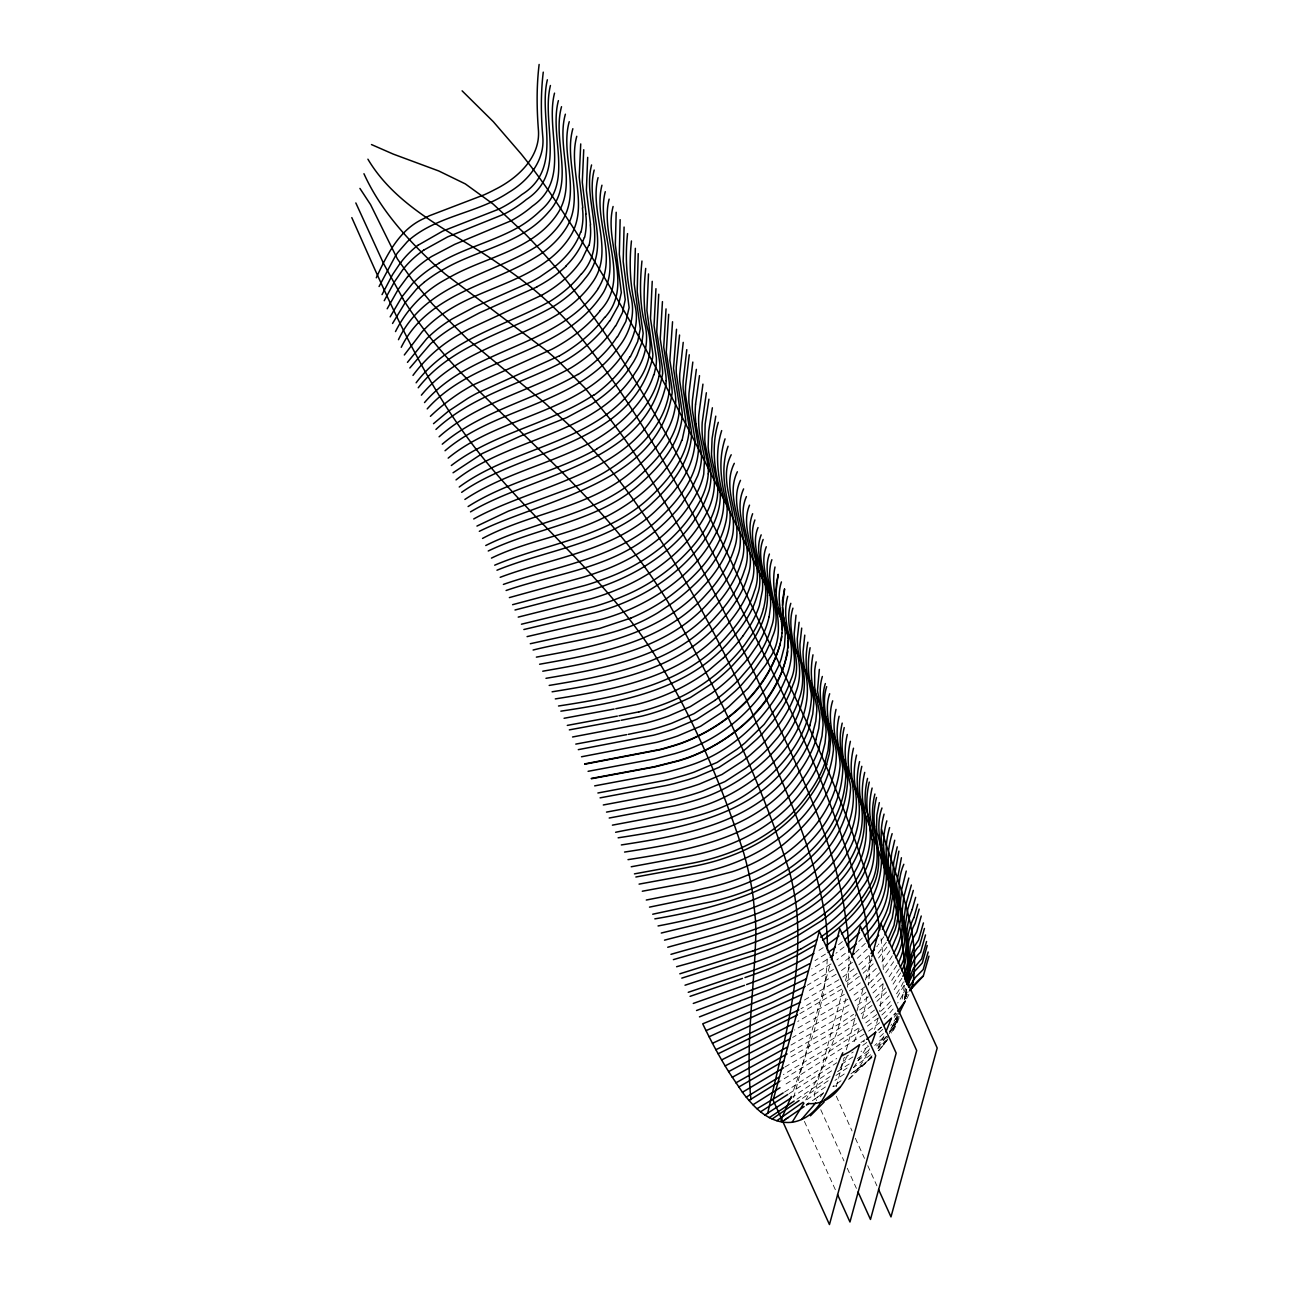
<?xml version="1.0" encoding="UTF-8"?>
<svg xmlns="http://www.w3.org/2000/svg" width="1289" height="1289" viewBox="0 0 1289 1289"><rect width="100%" height="100%" fill="white"/><g stroke="black" fill="none" stroke-linecap="round" stroke-linejoin="round"><path stroke-width="0.75" stroke-dasharray="5 3.75" d="M883.078 984.184L879.678 1011.494M847.501 987.181L848.484 975.66A549.178 386.974 15.3 0 0 848.968 962.577L848.968 953.796M904.362 985.473L902.638 996.816A232.648 163.929 15.3 0 1 901.72 1001.021M906.715 989.114L904.652 998.975M906.086 989.646L904.475 998.959M845.922 998.572L837.608 1030.588L822.93 1066.712A900.866 634.768 15.3 0 1 814.567 1083.791L805.77 1099.952M823.478 993.561L814.165 1031.216L792.526 1093.233M904.362 998.524L906.36 989.259M906.264 995.092L907.053 991.886L904.443 998.572M793.637 1097.632L830.277 963.673M842.829 990.258L814.149 1095.086L816.63 1100.58M845.471 980.542L850.788 961.127M836.239 1086.708L843.683 1059.542M846.341 1049.826L856.428 1012.945M856.959 1010.995L863.34 987.696M865.451 979.946L871.3 958.581M904.346 999.007L906.876 991.66M898.127 1016.328L891.376 1033.021M897.966 1016.812L897.643 1017.794M897.192 1019.116L896.5 1021.097M859.135 1028.848L852.899 1044.944M899.013 1018.036L896.886 1023.45A77.05 47.194 -24.4 0 1 891.456 1033.504M896.016 1022.419L894.469 1026.398M905.619 988.147L905.104 989.501A82.432 50.497 -24.4 0 1 902.606 994.915M894.147 1027.204L891.005 1033.746M904.056 985.312L896.064 999.329M882.611 1046.169L888.379 1035.47M889.265 1033.665L897.144 1017.537M883.964 1036.018L882.047 1039.901A252.418 90.375 82.9 0 1 878.067 1047.055M904.83 998.653L908.294 992.675M899.303 968.957L890.345 982.444M900.769 972.76L891.521 986.391M901.881 978.319L892.536 992.063M847.082 1056.609L837.995 1071.642M896.757 965.348L889.152 976.756A79.177 48.515 -24.4 0 1 887.654 978.609M906.57 998.862L908.052 996.139A115.478 81.368 15.3 0 0 909.132 993.932M893.68 961.675L884.834 974.017M889.942 950.766L880.806 963.399M883.787 936.765L878.405 944.66M886.349 942.259L876.729 955.052M886.913 947.093L877.873 958.935M886.349 1036.791L876.81 1050.003M896.983 1017.053L890.844 1025.399M887.702 1039.256L885.43 1042.527M887.219 1039.965L877.326 1052.114L879.597 1049.681M853.608 1067.63L865.531 1049.101A272.801 192.222 15.3 0 0 867.561 1045.25M820.368 1096.842L823.832 1092.154M897.289 1013.283L894.115 1017.408M884.882 1043.252L883.9 1044.557M890.618 1029.234L896.532 1020.711A81.723 50.078 -24.4 0 0 898.642 1016.795M890.071 1032.102L894.695 1025.593A79.064 48.434 -24.4 0 0 899.239 1016.683M876.858 946.642L877.648 945.643M895.452 1012.767L893.696 1014.878M882.353 1046.491L879.871 1049.359M872.009 1055.788L864.129 1063.908M891.472 1005.194L886.236 1010.866A75.922 46.501 -24.4 0 1 881.112 1015.635M896.032 1013.235L894.26 1015.184M886.268 1040.142L877.809 1048.634M889.265 995.898L878.131 1006.902M886.445 1036.356L875.908 1046.62M881.177 978.174L869.801 989.146M876.311 968.426L865.499 978.625M886.574 992.031L876.874 1001.344M862.373 937.989L858.297 942.033M865.322 943.355L855.606 952.474M883.078 983.636L871.912 993.867M867.271 949.107L857.233 958.339M869.012 955.471L858.828 964.817M872.121 959.951L860.843 970.327M873.217 963.866L863.131 973.195M883.255 1037.548L874.715 1045.492M849.419 1078.893L869.173 1059.735M882.723 1029.363L878.454 1033.182M871.638 980.961L867.239 984.844M872.089 1057.157L867.61 1061.056M880.58 1011.349L881.821 1010.238A89.408 54.766 -24.4 0 0 890.296 1001.682M871.525 1057.657L869.511 1059.429M848.549 1079.392L857.056 1070.466L864.79 1058.382A242.606 86.846 82.9 0 0 869.463 1048.763M875.457 997.509L883.4 990.178A86.137 52.768 -24.4 0 0 885.495 988.002M881.595 1027.252L877.922 1030.346M881.402 1027.011L877.986 1029.863M874.49 1010.06L862.695 1019.261M865.886 992.449L853.447 1001.94M844.069 946.948L835.933 953.28M876.746 1014.604L863.034 1024.964M865.725 1062.635L855.251 1070.676M872.025 1005.452L859.747 1014.878M864.967 986.746L852.915 995.817M878.437 1017.875L866.965 1026.415M849.564 957.518L837.963 966.299M859.376 976.305L846.921 985.618M870.591 1001.553L869.35 1002.552A221.837 135.909 -24.4 0 1 858.103 1011.108M845.342 953.361L836.899 959.806M857.121 973.388L845.906 981.799M870.623 1054.756L853.511 1067.518M852.416 962.287L840.718 971.084M853.946 968.796L842.12 977.529M860.343 982.846L849.435 990.903M868.834 1052.485L855.123 1062.587M862.164 1065.455L856.718 1069.596M864.403 1040.996L863.308 1041.818M868.834 1046.007L861.004 1051.582M850.917 1073.818L854.881 1070.95M854.51 1071.223L853.399 1072.029M868.625 1031.119L878.711 1023.434A88.313 54.106 -24.4 0 0 880.049 1022.274M812.408 1100.758L815.486 1098.566M814.857 1099.034L817.79 1096.955M817.323 1097.293L821.045 1094.667M864.71 1039.869L860.955 1042.495M820.867 1094.78L822.285 1093.781M822.028 1093.958L823.542 1092.911M855.187 1018.133L831.808 1033.279L788.272 1058.43M858.458 1028.187L832.082 1045.492L783.39 1074.559M840.992 1080.778L832.871 1086.401L836.142 1085.837M856.476 1023.692L831.276 1039.901L784.969 1067.002M844.231 1074.011L834.982 1080.375M806.85 1099.662L825.927 1086.579M828.183 1080.746L801.532 1098.953M857.362 1058.607L863.775 1054.128A122.648 75.133 -24.4 0 0 870.123 1049.294M862.486 1029.492L829.745 1051.083L780.908 1080.665M864.097 1034.261L783.067 1085.854M796.956 1099.163L831.357 1075.687M831.034 963.93L810.491 976.53M833.435 969.457L807.236 985.279M836.078 974.307L806.076 992.304M838.913 979.721L802.693 1001.054M849.097 1004.937L792.622 1037.452M835.949 1075.477L847.147 1068.001M841.008 985.167L800.968 1008.739M851.675 1053.016L853.221 1051.985M831.647 1070.805L792.606 1096.939M841.91 989.034L799.696 1013.75M844.279 994.399L797.746 1021.452M846.809 1056.239L848.468 1055.143M837.705 1071.449L849.193 1064.005M823.172 947.673L817.709 951.169M826.974 959.564L811.683 968.909M847.888 999.233L794.491 1030.024M825.476 954.102L815.002 960.627M789.077 1093.636L836.738 1062.764M843.457 1058.414L845.133 1057.334M841.443 1064.36L852.899 1056.948M857.443 1069.048L862.405 1065.6A252.418 90.375 82.9 0 0 871.67 1056.223M784.453 1092.105L836.77 1058.43M790.318 1052.146L839.236 1023.869A221.837 135.909 -24.4 0 0 853.624 1014.298M790.995 1045.073L841.62 1016.086A197.684 121.102 -24.4 0 0 851.256 1009.69M836.303 1096.198L852.045 1130.952M855.364 1138.268L864.484 1158.376M867.787 1165.691L876.907 1185.816M820.771 1109.716L843.973 1160.922M847.276 1168.237L856.395 1188.361M804.4 1121.414L835.884 1190.907M883.303 969.618L882.449 952.007A558.153 393.29 15.3 0 0 881.08 938.682M878.018 1018.487A272.801 192.222 15.3 0 1 874.522 1029.428M897.45 1014.765A232.648 163.929 15.3 0 1 889.362 1031.78M869.543 956.1A433.442 305.412 15.3 0 1 868.415 985.134M866.917 996.623A433.442 305.412 15.3 0 1 862.067 1019.228M827.232 958.968A469.115 330.548 15.3 0 1 823.252 993.513M904.427 999.474A78.903 48.338 -24.4 0 1 908.826 991.853M892.294 955.761A106.036 64.966 -24.4 0 1 883.191 968.619M879.549 972.808A106.036 64.966 -24.4 0 1 871.509 980.897M842.442 941.55A136.183 83.431 -24.4 0 1 837.786 945.288M868.287 996.816A197.684 121.102 -24.4 0 1 855.622 1006.564M903.428 981.944A89.408 54.766 -24.4 0 1 895.033 995.865M902.59 994.915A88.313 54.106 -24.4 0 1 897.676 1003.035M893.132 1009.029A88.313 54.106 -24.4 0 1 884.109 1018.632M883.416 1033.488A104.49 64.015 -24.4 0 1 877.132 1039.305M866.788 1042.479A186.986 114.544 -24.4 0 1 862.325 1045.701M906.215 995.092A78.838 48.289 -24.4 0 1 904.942 999.168"/><path stroke-width="1.5" d="M775.914 591.715L778.137 574.298M782.504 605.411L784.63 589.25M902.3 925.76C900.705 905.216 895.082 884.335 903.831 864.274M782.165 633.173L781.779 623.57M788.385 647.755L787.998 638.152M904.862 979.721C904.846 908.471 875.134 841.556 850.305 776.091C825.895 713.8 797.198 653.281 769.082 592.618C702.827 455.081 635.525 317.352 548.888 191.191A715.814 504.386 15.3 0 0 521.239 154.052L493.333 121.714L462.107 90.842M896.902 909.003L893.986 925.325L887.46 940.39M641.954 261.023C639.972 281.421 639.425 302.158 644.371 322.202C649.318 339.378 645.708 357.891 635.348 372.44C595.679 435.553 510.831 436.649 456.032 479.911M631.449 240.962C629.225 261.941 629.822 283.145 634.607 303.721C639.521 321.509 633.962 340.232 622.78 354.539C582 413.431 500.857 414.671 448.185 458.127M635.364 248.326L634.236 284.096L640.295 328.759L637.701 341.585L630.385 356.715M638.232 253.643L637.169 291.459L643.163 333.287L641.954 342.326L637.137 355.103A132.509 81.175 -24.4 0 1 633.689 361.613L627.356 371.313A105.601 64.692 -24.4 0 1 590.861 404.682L566.661 417.652L528.716 432.766A305.38 187.082 -24.4 0 0 519.918 436.31L482.247 453.535L453.051 472.773M645.708 268.418C643.63 289.026 642.953 309.988 648.013 330.226C653.007 347.434 648.866 365.899 638.683 380.448C599.127 443.368 514.939 445.64 459.238 487.016M624.085 227.057L623.167 261.345L629.113 307.588L625.89 321.444L617.64 336.655M627.55 233.583C625.358 254.368 626.083 275.33 630.708 295.729C635.59 313.517 630.385 332.304 618.978 346.58C577.939 404.939 496.877 406.164 445.043 450.747M648.496 273.945L646.901 310.472L652.862 354.121A85.267 52.237 -24.4 0 1 652.476 358.584C630.82 445.059 523.06 448.926 461.655 492.334M620.138 219.662L619.332 254.271L625.229 299.66L622.506 312.583L615.723 325.94M652.234 281.324L650.494 318.528L656.343 357.681A99.591 61.018 -24.4 0 1 656.407 361.194A88.135 53.993 -24.4 0 1 656.069 365.641L654.006 374.825M616.19 212.266L615.336 244.749L621.314 292.651L618.349 305.622L609.858 320.929M655.956 288.704L654.039 325.585L659.42 360.469A124.082 76.019 -24.4 0 1 659.968 368.251A91.326 55.959 -24.4 0 1 659.646 372.698L659.082 376.324M613.097 206.498C603.284 243.412 634.156 285.304 604.847 317.432M658.743 294.23L656.713 331.869L661.918 364.916A132.59 81.223 -24.4 0 1 662.643 373.536C647.706 463.863 534.436 473.579 470.501 511.878M609.149 199.118C599.466 236.161 630.788 278.698 600.158 310.52M662.449 301.61L660.242 338.943L665.398 371.989A132.67 81.271 -24.4 0 1 666.171 380.609M666.042 308.909L663.722 347.015L668.814 379.079A135.683 83.124 -24.4 0 1 669.619 387.683C666.59 425.773 634.768 454.018 604.058 472.644A147.107 90.117 -24.4 0 1 579.921 484.68L508.462 511.105L476.946 526.073M668.701 314.307L666.252 352.235L671.327 384.299A138.1 84.607 -24.4 0 1 672.165 392.903C658.566 483.794 545.908 498.456 479.315 531.326M672.552 321.751L669.861 360.324L674.969 392.307A134.942 82.673 -24.4 0 1 675.758 399.977C675.082 428.351 654.796 451.247 634.655 469.083C592.038 507.769 531.664 512.071 482.537 538.431M569.239 121.682C560.006 154.551 581.42 190.981 561.859 221.257A76.841 47.081 -24.4 0 1 545.94 239.303L543.765 241.14A70.702 43.31 -24.4 0 1 537.287 246.038C490.174 275.733 424.854 284.031 398.462 339.684M572.848 128.723C563.438 162.076 585.947 199.231 565.081 229.716A79.564 48.74 -24.4 0 1 549.195 247.44A77.131 47.258 -24.4 0 1 543.152 252.322C496.329 284.837 429.092 290.911 401.233 347.305M576.763 136.296C568.062 168.231 587.655 202.051 572.542 232.439A79.483 48.692 -24.4 0 1 555.188 254.142A76.567 46.903 -24.4 0 1 547.857 260.265C516.97 283.757 477.268 290.718 445.221 312.228A92.309 56.555 -24.4 0 0 422.196 331.708L404.311 354.974M565.372 114.189C556.107 147.22 577.633 184.327 557.025 214.441A76.003 46.565 -24.4 0 1 544.57 228.814C518.242 252.773 481.877 259.395 451.376 276.297A125.742 77.034 -24.4 0 0 446.042 279.23C424.242 290.911 406.567 309.489 395.497 331.579M580.727 143.933L579.196 176.98L582.805 207.755M561.521 106.697C551.934 141.323 575.845 182.394 548.663 211.944A76.373 46.791 -24.4 0 1 533.839 225.978C507.383 246.022 473.756 252.257 445.172 268.45A93.839 57.489 -24.4 0 0 424.049 282.339M583.74 149.733L582.29 182.297L586.092 214.022M587.687 157.371L586.382 190.273L590.571 224.914M558.395 100.623C548.84 136.988 574.443 182.313 540.317 210.719A77.839 47.693 -24.4 0 1 526.089 222.401A74.714 45.776 -24.4 0 1 518.259 227.363C492.962 241.623 464.072 248.165 439.082 263.085M591.57 164.944C582.209 201.197 609.858 242.396 581.613 273.8M594.181 170.051C584.852 206.143 612.565 246.844 585.158 278.392A89.634 54.911 -24.4 0 1 554.254 305.96C508.607 332.401 452.197 344.308 418.232 387.78M598.064 177.64C588.912 212.862 615.61 251.548 591.828 283.29A91.535 56.072 -24.4 0 1 560.667 312.599C515.052 341.488 456.983 351.639 421.374 395.175M601.947 185.213C593.053 219.597 618.478 256.382 598.305 288.188M605.266 191.69C596.614 225.285 620.944 260.555 603.623 292.12C563.696 356.006 475.512 354.459 427.207 408.903M554.528 93.13C544.941 130.882 571.672 178.913 532.373 206.159A79.999 48.998 -24.4 0 1 519.515 215.779A78.258 47.935 -24.4 0 1 511.185 220.741L454.808 244.314L431.589 256.511A80.659 49.417 -24.4 0 0 407.63 276.636M676.516 329.259L673.503 368.38L679.19 404.456A107.406 65.803 -24.4 0 1 679.367 407.034C679.158 435.199 659.066 458.03 639.392 475.995C596.726 515.471 535.886 520.289 485.76 545.521M550.435 85.493C541.042 123.696 567.273 172.871 526.299 199.553A80.562 49.353 -24.4 0 1 512.877 209.172A78.516 48.096 -24.4 0 1 504.112 214.119L447.718 236.854L424.081 249.921M547.358 79.773C538.174 118.346 563.954 168.343 521.771 194.607A80.933 49.578 -24.4 0 1 507.914 204.21A78.613 48.16 -24.4 0 1 498.811 209.156L442.739 231.102L418.458 245.007M679.561 335.027L676.29 366.721A218.904 134.104 -24.4 0 0 676.242 372.811L682.171 412.464A91.906 56.313 -24.4 0 1 682.139 416.83C679.367 444.012 660.29 465.909 640.697 483.375C598.096 521.852 538.19 526.911 488.241 550.999M782.02 632.851L781.247 640.375M543.265 72.136C540.671 93.678 540.929 115.414 542.814 136.988C544.925 160.577 528.248 180.798 508.962 192.238A89.263 54.686 -24.4 0 1 489.997 202.679C463.686 214.538 433.845 219.839 410.982 238.433A52.913 32.418 -24.4 0 0 407.356 241.623L397.753 252.58A103.249 63.258 -24.4 0 0 395.578 255.673L379.063 286.512M695.561 404.166L699.508 375.631M539.124 64.45C536.53 85.928 536.691 107.615 538.351 129.158C541.026 157.016 517.598 178.381 494.654 189.676A98.48 60.341 -24.4 0 1 484.374 194.72L429.414 215.746A81.416 49.884 -24.4 0 0 424.049 218.469C399.3 229.49 387.038 254.642 376.275 277.812M683.234 342.375L679.77 373.81A215.037 131.736 -24.4 0 0 679.722 380.883L685.651 419.537A90.053 55.169 -24.4 0 1 685.651 423.904L682.058 440.371M686.779 349.641L683.186 380.916A212.685 130.302 -24.4 0 0 683.138 388.972L689.051 426.627A91.455 56.039 -24.4 0 1 689.099 430.977C686.715 457.547 668.91 479.605 650.107 497.183C607.602 537.545 546.472 543.185 494.686 565.194M689.277 354.781L685.603 385.927A212.073 129.931 -24.4 0 0 685.555 394.966L691.452 431.622A92.325 56.555 -24.4 0 1 691.516 435.972C689.325 462.413 671.827 484.535 653.185 502.098C610.857 543.217 549.291 548.905 496.958 570.221M907.311 984.006C908.229 972.405 911.581 960.224 920.604 952.249L925.518 934.96M692.821 362.064L689.003 393.016A210.574 128.997 -24.4 0 0 688.987 403.038L694.868 438.711A93.598 57.344 -24.4 0 1 694.964 443.045C693.031 469.309 675.935 491.48 657.535 509.042C615.224 550.822 553.352 557.251 500.18 577.311M908.133 985.537C909.309 971.745 908.713 956.019 919.589 945.627L924.455 928.451M696.366 369.347L692.419 400.122A207.932 127.385 -24.4 0 0 692.354 410.128L698.267 445.801A96.208 58.94 -24.4 0 1 698.412 450.119C696.85 476.237 679.996 498.408 661.902 516.003C619.638 558.475 557.38 565.549 503.387 584.416M702.94 384.138L698.751 415.251A206.756 126.66 -24.4 0 0 699.605 433.168L704.584 458.078L703.746 474.03A115.172 70.557 -24.4 0 1 697.929 490.835C677.982 530.423 639.36 558.121 598.096 572.235A189.934 116.364 -24.4 0 1 582.692 577.359L509.364 597.597M706.372 392.758L702.231 422.325A191.11 117.09 -24.4 0 0 702.924 440.258L708.032 465.152A110.757 67.866 -24.4 0 1 708.241 473.853M708.934 399.187L705.147 424.113L704.793 439.71A168.44 103.201 -24.4 0 0 705.454 445.575L710.61 470.453A115.494 70.75 -24.4 0 1 709.176 490.062C695.093 534 654.893 565.226 613.532 582.08A171.147 104.844 -24.4 0 1 587.977 591.087L515.004 610.003M781.682 636.428C772.449 687.23 727.608 726.416 680.898 743.544A227.363 139.293 -24.4 0 1 673.728 745.864L665.237 748.377A155.147 95.048 -24.4 0 1 660.081 749.747L584.868 764.2M712.366 407.791L708.644 431.38L708.144 446.8A150.845 92.421 -24.4 0 0 708.821 452.665L714.074 477.526A116.848 71.588 -24.4 0 1 714.38 482.698A118.153 72.377 -24.4 0 1 711.609 500.841A114.512 70.154 -24.4 0 1 708.032 510.202C690.163 546.762 655.94 573.557 618.897 588.912A162.575 99.607 -24.4 0 1 591.023 598.821L518.226 617.109M787.885 651.009C778.008 701.425 734.182 740.885 687.359 757.771A227.009 139.083 -24.4 0 1 678.336 760.639L654.393 766.681L591.297 778.427M715.766 416.138L712.076 438.614L711.496 453.905A138.858 85.074 -24.4 0 0 712.14 459.754L717.49 484.616A117.106 71.733 -24.4 0 1 717.683 493.316L717.361 496.893A128.433 78.693 -24.4 0 1 691.146 548.051C672.794 568.691 649.785 585.142 624.279 595.744A155.196 95.08 -24.4 0 1 594.068 606.539L521.449 624.214M718.295 422.325C711.544 444.786 713.897 467.778 720.035 489.917A119.619 73.28 -24.4 0 1 720.229 498.617A123.116 75.423 -24.4 0 1 713.333 524.462L709.385 532.051A147.139 90.149 -24.4 0 1 705.921 537.787C687.134 565.903 659.098 587.333 628.307 600.851A150.539 92.228 -24.4 0 1 596.356 612.291L523.85 629.531M897.37 920.813L898.224 913.74A151.603 92.889 -24.4 0 0 897.321 900.447M769.13 616.754L770.596 605.894A125.404 76.824 -24.4 0 0 770.274 596.614C767.841 580.114 759.849 563.357 766.278 546.745M721.679 430.59C714.734 452.665 717.457 475.254 723.435 497.006A123.68 75.777 -24.4 0 1 721.083 520.289A119.796 73.392 -24.4 0 1 717.683 529.634C700.475 566.709 665.994 593.568 629.225 609.633A145.351 89.054 -24.4 0 1 602.35 619.171L527.072 636.621M907.44 969.94L908.101 966.009A125.097 76.647 -24.4 0 0 908.552 957.034L907.73 942.114A96.594 59.181 -24.4 0 1 913.82 917.655M908.471 986.649L911.242 954.617L914.175 946.674L918.59 940.003L923.44 922.924M804.771 635.139L803.063 651.702A245.426 150.362 -24.4 0 0 803.273 657.889L803.804 663.626A206.417 126.451 -24.4 0 0 804.707 669.249C821.125 731.862 758.979 786.58 705.615 805.093A170.019 104.167 -24.4 0 1 678.401 812.747L612.404 825.153M725.062 438.856C717.892 460.527 721.034 482.714 726.835 504.08A126.773 77.662 -24.4 0 1 726.255 519.999C719.697 552.256 695.238 577.214 669.748 596.275A119.539 73.231 -24.4 0 1 631.014 618.011M801.694 628.097L799.921 644.613A219.501 134.475 -24.4 0 0 801.629 662.127C818.048 723.725 757.239 777.928 705.099 797.101A170.519 104.457 -24.4 0 1 675.194 805.641L609.198 818.032M913.063 982.331C920.942 929.562 895.903 878.985 881.563 829.584M799.116 622.233L797.279 638.683A215.327 131.929 -24.4 0 0 799.083 656.182C803.305 670.28 804.4 685.506 798.89 699.46A154.922 94.903 -24.4 0 1 777.67 737.566L769.066 747.459A137.552 84.268 -24.4 0 1 745.558 768.308L724.95 781.601L702.441 791.204A172.049 105.408 -24.4 0 1 672.504 799.728L606.507 812.102M819.353 669.41L817.484 690.614L822.817 720.583A105.924 64.885 -24.4 0 1 823.043 725.272L822.011 736.003L819.159 747.104M796.022 615.191L794.169 633.85A213.942 131.075 -24.4 0 0 796.022 649.06C800.292 663.142 801.323 678.385 795.812 692.338A166.974 102.298 -24.4 0 1 792.993 699.846L791.349 703.617A150.7 92.325 -24.4 0 1 775.978 728.43L765.892 740.337A130.092 79.709 -24.4 0 1 759.753 746.524L750.52 754.774A152.199 93.243 -24.4 0 1 742.432 761.203L722.017 774.463L699.25 784.131A185.874 113.883 -24.4 0 1 690.388 787.031L681.285 789.674A163.993 100.461 -24.4 0 1 669.281 792.606L603.3 804.981M907.085 984.522L908.987 972.325L910.098 947.028L912.821 938.779L916.769 931.818L921.248 915.996M728.076 446.252C720.277 468.052 724.805 490.303 729.993 511.878M822.35 676.483C817.129 693.595 822.817 710.851 825.83 727.721A106.745 65.401 -24.4 0 1 826.072 732.41L825.024 743.141L822.189 754.242M792.928 608.15C784.647 633.979 804.465 659.807 792.751 685.216A168.279 103.088 -24.4 0 1 789.931 692.725L786.467 700.249A135.377 82.931 -24.4 0 1 782.197 707.854L777.154 715.492A171.727 105.215 -24.4 0 1 772.852 721.308L762.717 733.232A129.222 79.177 -24.4 0 1 756.579 739.419L747.33 747.652A161.125 98.705 -24.4 0 1 739.29 754.081L719.069 767.326L696.06 777.074A195.59 119.829 -24.4 0 1 687.15 779.958L675.017 783.39A158.483 97.094 -24.4 0 1 666.075 785.5L600.078 797.859M790.818 603.333C782.439 629.129 802.467 654.941 790.64 680.334A169.23 103.684 -24.4 0 1 787.837 687.843L784.373 695.367A131.075 80.305 -24.4 0 1 781.247 701.055L764.103 724.434L745.155 742.786A168.198 103.039 -24.4 0 1 737.131 749.199L717.055 762.443L693.885 772.224A202.663 124.163 -24.4 0 1 684.942 775.108L672.81 778.524A155.776 95.434 -24.4 0 1 663.867 780.635L597.887 792.993M825.347 683.557C819.917 700.668 825.895 717.957 828.843 734.843A107.68 65.965 -24.4 0 1 829.085 739.532L828.054 750.262L825.218 761.364M832.694 700.813C827.635 716.233 831.856 732.168 835.61 747.314A121.069 74.182 -24.4 0 1 836.319 753.13C836.915 791.301 809.718 823.462 781.408 846.003A106.681 65.352 -24.4 0 1 746.573 866.289L740.676 868.722A97.046 59.455 -24.4 0 1 731.798 871.863L693.804 881.708L642.293 891.231M767.648 1113.567C782.423 1047.361 802.757 980.172 796.779 911.565A442.433 311.761 15.3 0 0 789.448 871.573C759.608 777.412 716.233 687.665 667.815 601.737A628.726 443.029 15.3 0 0 659.726 589.025C606.233 505.53 528.329 442.481 460.125 371.828A510.041 359.389 15.3 0 1 402.587 298.371M778.282 574.62L776.413 583.53L776.204 595.856M787.724 596.291C783.696 610.293 786.177 625.052 789.915 638.828C794.668 657.1 787.95 675.984 779.281 692C759.205 725.256 727.834 752.873 690.695 765.15A214.328 131.301 -24.4 0 1 681.72 768.035L669.587 771.434A151.844 93.017 -24.4 0 1 660.645 773.529L594.664 785.871M826.668 686.666C821.125 703.794 827.28 721.083 830.18 737.985A108.276 66.335 -24.4 0 1 830.406 742.673L829.391 753.404L826.555 764.506M780.328 643.727C766.955 690.63 725.643 727.06 680.737 743.221A224.818 137.73 -24.4 0 1 673.583 745.541L665.092 748.039A156.42 95.821 -24.4 0 1 659.936 749.425L584.723 763.878M907.569 982.444L913.192 968.812L921.619 958.871L926.565 941.469M774.995 566.999C768.437 597.484 789.867 630.369 768.985 659.066A119.7 73.328 -24.4 0 1 765.795 664.77L748.136 688.213L728.897 706.581A173.225 106.133 -24.4 0 1 720.793 713.01L700.572 726.271L677.466 736.051A206.143 126.29 -24.4 0 1 670.377 738.388L661.869 740.933A148.316 90.858 -24.4 0 1 656.713 742.319L581.5 756.772M784.502 588.928L782.471 600.561L782.826 611.518M901.414 857.749L896.548 883.851L899.496 906.683A146.044 89.473 -24.4 0 1 900.383 920.958L897.756 933.687L892.117 946.964M829.665 693.74C823.897 710.867 830.374 728.188 833.193 745.106A109.629 67.157 -24.4 0 1 833.435 749.795C826.12 818.708 757.594 863.872 693.498 873.974A178.236 109.194 -24.4 0 1 681.945 876.262L639.07 884.125M898.884 851.143L894.276 876.729L897.402 900.431M906.94 984.135L907.295 982.798M771.869 559.716C763.136 585.415 784.357 611.276 772.353 636.879A148.799 91.165 -24.4 0 1 769.565 644.387L766.037 651.928A121.166 74.23 -24.4 0 1 762.814 657.632L753.453 671.037L741.417 685.007A132.96 81.449 -24.4 0 1 735.133 691.226L725.691 699.492A159.208 97.529 -24.4 0 1 717.49 705.921L696.866 719.214L674.195 728.881A187.775 115.043 -24.4 0 1 667.17 731.234L658.663 733.812A143.82 88.103 -24.4 0 1 653.491 735.213L578.294 749.65M831.341 959.789L839.832 928.741L896.177 1053.097L849.967 1222.004L837.544 1194.565M851.852 957.244L860.343 926.179L916.688 1050.551L870.478 1219.458L858.055 1192.019M871.831 956.647L880.854 923.633L937.2 1048.005L890.989 1216.913L878.566 1189.473M781.424 581.903C776.365 597.323 780.989 613.306 784.647 628.436A110.564 67.737 -24.4 0 1 785.259 634.285L784.389 646.562L781.134 659.162A168.36 103.136 -24.4 0 1 778.765 665.543C760.558 704.632 725.417 736.567 684.588 750.552A229.684 140.71 -24.4 0 1 675.098 753.566L654.055 758.979L588.09 771.321M879.34 802.612L876.842 815.26L876.552 827.457A208.915 127.998 -24.4 0 0 877.003 832.791C890.087 871.332 873.104 910.195 841.508 933.832M897.241 846.841L893.696 862.518L892.794 873.958A125.355 76.792 -24.4 0 0 893.116 879.597L896.097 896.677A153.294 93.904 -24.4 0 1 896.983 908.987M881.966 807.994C874.683 828.021 882.256 848.5 884.238 868.625A129.802 79.531 -24.4 0 1 884.19 874.667L883.11 882.965A112.401 68.865 -24.4 0 1 862.921 921.635L851.223 933.8A136.183 83.431 -24.4 0 1 844.698 939.649M769.42 554.028C760.591 578.568 780.747 602.93 771.176 627.582A143.272 87.765 -24.4 0 1 767.277 638.812L765.602 642.583A125.114 76.647 -24.4 0 1 760.494 652.057L751.1 665.462L739 679.448A142.499 87.298 -24.4 0 1 714.879 700.378M894.711 840.235L891.601 853.705L890.538 866.804A135.103 82.77 -24.4 0 0 890.876 872.363L894.147 891.392M906.248 871.042L901.607 889.813L900.383 903.009A107.261 65.707 -24.4 0 0 900.608 907.198C904.443 924.068 905.232 942.452 895.839 957.84M908.809 878.035L903.718 897.418L902.268 910.356A105.779 64.804 -24.4 0 0 902.429 914.481L904.475 928.241M911.371 885.011L905.796 905.023L904.153 917.687A105.472 64.627 -24.4 0 0 904.25 921.764C906.731 936.861 908.181 953.07 900.302 967.008M913.337 890.393L910.227 901.301A163.526 100.171 -24.4 0 0 907.794 909.277L905.619 923.343A106.101 64.998 -24.4 0 0 905.635 927.355L907.537 947.206L905.458 961.626A81.642 50.013 -24.4 0 1 903.589 966.863L901.784 970.794M912.225 909.357L915.641 897.337M913.901 917.655L917.72 904.234M919.186 909.099L915.093 923.52A70.573 43.246 -24.4 0 0 912.838 927.887L908.89 940.777A100.397 61.501 -24.4 0 0 908.294 947.334L908.568 967.411L905.377 981.944M927.226 945.514L922.263 962.996L914.143 971.874L907.939 984.023M928.161 951.991L923.166 969.586L915.319 977.497L908.858 987.374M913.949 985.183A60.293 36.946 -24.4 0 1 923.311 976.015L928.966 956.132M763.152 539.463C756.498 556.123 764.941 572.912 767.229 589.476A130.495 79.95 -24.4 0 1 767.632 595.26M761.171 534.854C754.033 552.369 763.99 569.802 765.537 587.301A133.234 81.626 -24.4 0 1 763.426 608.795M809.863 725.224L812.731 714.122L813.794 703.391A103.716 63.532 -24.4 0 0 813.552 698.702L810.104 681.929A191.11 117.073 -24.4 0 1 810.12 647.723M812.892 732.361L815.76 721.244L816.807 710.513A104.393 63.967 -24.4 0 0 816.565 705.84L813.117 689.051M815.921 739.483L818.773 728.382L819.82 717.651A105.182 64.434 -24.4 0 0 819.578 712.962L814.664 687.053L814.712 670.489A151.474 92.808 -24.4 0 1 816.146 661.853M758.029 527.572C750.681 545.134 761.074 562.584 762.492 580.179A137.456 84.22 -24.4 0 1 762.411 590.7L759.43 605.379A125.629 76.969 -24.4 0 1 749.682 626.132L743.092 635.767M859.618 1044.606C851.642 1068.533 839.493 1105.398 808.364 1103.61M588.67 245.409L582.112 259.186A86.927 53.252 -24.4 0 1 542.476 294.794M754.903 519.966C745.525 544.715 766.81 569.367 757.416 594.535C752.84 612.066 742.061 627.195 730.154 640.536C688.213 689.986 621.491 702.006 560.86 711.174M891.505 1018.052L885.833 1031.941M752.631 513.731C742.625 539.382 765.07 565.226 754.403 591.248C749.457 607.973 739.129 622.523 727.624 635.396C685.7 684.733 619.058 696.688 558.524 706.001M749.521 505.159C738.694 531.277 761.735 557.686 750.923 584.175C745.751 601.302 735.133 616.223 723.226 629.322C681.22 677.869 615.272 689.309 555.301 698.912M746.412 496.587C734.859 522.577 757.626 548.824 747.974 575.248C743.125 592.682 732.555 607.941 720.583 621.266C678.659 670.296 612.323 682.123 552.095 691.806M743.608 488.902C731.33 515.874 755.354 543.394 744.333 570.753C738.984 587.832 728.494 602.865 716.458 615.933C674.534 664.206 608.859 675.468 549.195 685.426M740.498 480.33C727.641 507.173 751.133 534.516 741.401 561.811C736.357 579.196 725.916 594.583 713.832 607.86C671.972 656.681 605.927 668.201 545.972 678.32M731.201 454.759C716.378 483.568 741.723 513.409 730.492 542.572C724.95 559.2 714.96 574.153 702.972 586.833C660.838 634.575 595.776 646.353 536.369 657.132M734.311 463.331C720.245 491.093 744.285 519.58 734.537 547.793C729.284 565.146 718.956 580.63 706.759 593.875C664.657 642.003 599.224 653.62 539.592 664.238M737.372 471.758C723.741 499.649 748.538 528.329 737.389 556.59C731.846 573.637 721.502 588.783 709.353 601.802C667.412 649.688 602.076 660.79 542.75 671.215M791.285 1096.456L780.892 1120.238M902.912 976.337C910.131 963.528 908.342 948.64 906.94 934.702A115.817 70.943 -24.4 0 1 912.322 909.357M898.9 1013.944L905.039 1001.408M842.797 1052.759C830.857 1077.475 825.234 1115.903 793.041 1122.139A177.479 63.548 82.9 0 1 790.431 1122.397C775.946 1123.492 762.476 1115.033 752.985 1104.754A253.546 90.762 82.9 0 1 742.432 1092.266L729.542 1073.092A489.449 175.223 82.9 0 1 721.614 1059.929A459.915 164.654 82.9 0 1 702.731 1023.804L767.438 997.444L806.463 978.754M382.027 294.617L392.613 274.509L400.637 262.553M384.235 300.691L394.353 282.017L402.796 269.707A78.113 47.854 -24.4 0 1 424.017 249.889M387.183 308.78L398.22 289.364L407.662 276.636M889.152 943.339L894.985 930.126A121.827 74.633 -24.4 0 0 897.37 920.829M390.148 316.885L402.055 296.696L412.528 283.548A84.558 51.802 -24.4 0 1 439.146 263.182M392.549 323.475L405.181 302.641L416.492 289.171A72.297 44.293 -24.4 0 1 421.342 284.676L424.097 282.372M884.899 934.896L892.246 917.994L894.856 901.752A156.404 95.821 -24.4 0 0 894.115 891.392M882.433 929.417L890.006 912.531L892.826 894.485A165.008 101.09 -24.4 0 0 892.052 885.14L889.039 867.996M803.949 1103.158L792.252 1122.091M905.281 1001.005L897.74 1011.269M878.711 935.298L869.302 946.98M407.453 362.37L426.772 338.636A98.302 60.229 -24.4 0 1 452.181 318.899L474.98 306.766L530.955 281.953A111.95 68.575 -24.4 0 0 539.737 277.038L554.399 266.936A74.875 45.872 -24.4 0 0 561.343 260.861A79.274 48.563 -24.4 0 0 578.584 237.257A74.843 45.856 -24.4 0 0 580.517 232.326M909.631 990.693L912.854 986.456A64.079 39.266 -24.4 0 1 913.659 985.489L913.933 985.183M409.838 367.993L430.494 343.857A107.309 65.739 -24.4 0 1 458.481 323.958L479.605 312.808L536.981 286.915M799.244 771.644C760.961 829.81 688.068 842.281 624.569 852.061M802.435 779.265C764.2 837.383 691.42 849.789 628.001 859.65M805.432 786.403C777.557 827.103 730.364 849.435 682.751 857.249A212.218 130.012 -24.4 0 1 674.099 858.845L631.223 866.772M808.412 793.525C780.892 833.741 734.424 856.057 687.408 864.065A195.316 119.651 -24.4 0 1 677.321 865.982L634.446 873.878M809.734 796.666C782.487 836.368 736.776 858.78 690.292 866.869A192.367 117.863 -24.4 0 1 678.723 869.124L635.864 877.003M909.889 990.339L923.327 976.031M792.574 758.319C753.936 815.889 681.446 828.054 618.14 837.818M795.571 765.457C757.046 823.043 684.556 835.127 621.346 844.939M412.979 375.389C426.063 357.697 442.981 343.035 462.397 332.675A192.496 117.927 -24.4 0 1 468.987 329.049L542.492 294.827M815.631 1103.03L801.5 1119.48M416.121 382.801C448.862 339.233 504.273 326.375 549.839 301.433A88.619 54.299 -24.4 0 0 581.387 273.751M874.425 949.574L870.961 953.441M861.503 930.577C876.343 915.432 887.702 895.178 886.188 873.41A146.962 90.037 -24.4 0 0 885.994 870.961L881.692 845.052M867.304 941.26C880.79 926.855 891.376 908.036 890.925 887.831A171.066 104.796 -24.4 0 0 890.151 879.469L886.961 861.358A163.945 100.429 -24.4 0 1 889.603 827.586M864.323 935.943C874.812 924.89 883.803 911.79 887.041 896.677A126.129 77.276 -24.4 0 0 888.411 887.622L888.556 880.613A141.194 86.508 -24.4 0 0 888.411 878.163L884.318 853.205A160.819 98.528 -24.4 0 1 886.832 820.851M424.516 402.571C461.752 359.035 521.642 350.721 567.112 319.285M859.602 932.591L846.664 944.756M824.106 1102.063L810.41 1115.807M891.021 1018.519L883.642 1025.448M723.548 657.712L708.966 670.183A117.96 72.265 -24.4 0 1 702.876 674.646A126.403 77.437 -24.4 0 1 635.654 704.696L615.788 708.741M433.507 423.678L448.33 411.255L467.859 398.333A157.645 96.578 -24.4 0 1 476.737 393.338L559.539 355.78M856.186 944.031L849.387 950.041M435.956 429.43C472.29 395.53 521.836 383.768 564.695 361.001A108.743 66.625 -24.4 0 0 609.568 320.897M439.098 436.81C476.898 402.974 527.942 392.001 571.285 367.671A107.325 65.755 -24.4 0 0 615.369 325.924M840.041 1087.239L824.67 1099.904M853.302 954.44L854.446 953.473M442.256 444.189C481.715 410.659 533.92 400.041 577.891 374.358M838.994 935.943L826.716 945.272M875.795 1032.086L866.595 1039.321M858.957 1045.105L852.319 1049.89A114.914 80.965 15.3 0 1 848.968 1052.05L841.862 1055.788M776.848 1120.673L803.047 1102.256M822.656 919.992L800.018 934.219A191.175 117.122 -24.4 0 1 753.227 955.503L681.8 978.125M714.912 700.394L693.965 713.703L671.633 723.29A175.82 107.712 -24.4 0 1 664.673 725.659L660.419 726.996A141.806 86.879 -24.4 0 1 650.075 729.896L628.339 734.343M833.129 955.326L830.261 957.34M772.127 1119.013L799.083 1100.597M806.914 1104.625L808.815 1103.303M806.463 1104.947L807.623 1104.125M451.327 465.506C493.977 432.75 549.082 424.29 593.584 395.079M787.611 1117.934L804.143 1106.574M782.004 1121.784L783.438 1120.786M822.656 940.229C841.105 927.242 858.506 911.549 869.721 891.714C883.029 871.928 878.808 848.275 874.474 826.587M782.987 1121.108L785.629 1119.287M785.21 1119.577L787.273 1118.159M786.918 1118.401L788.191 1117.547M820.642 937.184C839.268 924.245 856.573 908.358 868.029 888.572C881.257 868.85 877.438 845.133 872.943 823.494M794.121 1101.08L769.291 1117.676M791.478 1097.696L764.86 1115.001M787.788 1094.474L760.574 1111.795M752.985 1104.754L780.006 1087.739M783.196 1092.895L781.956 1093.684A193.382 118.475 -24.4 0 1 776.816 1096.891L757.046 1108.733M817.129 939.488L800.662 949.139M464.878 499.439C503.886 473.611 550.564 463.927 591.554 442.063A113.803 69.719 -24.4 0 0 653.668 374.857M749.006 1100.419L779.764 1081.358M746.25 1097.148L779.636 1076.798M815.534 944.837L800.646 953.409A218.631 133.943 -24.4 0 1 753.63 974.565L744.978 977.545M468.1 506.545C508.156 481.055 555.946 472.177 597.113 448.862M742.432 1092.266L783.583 1067.808M813.987 953.425L806.398 957.775A215.601 132.09 -24.4 0 1 800.598 960.917A248.696 152.36 -24.4 0 1 754.661 981.574L746.557 984.587M738.678 1087.062L783.744 1061.024M735.842 1082.889L787.096 1053.951M473.724 518.968C538.609 482.859 646.337 472.225 665.897 385.04A92.969 56.958 -24.4 0 0 666.123 380.609M800.695 941.631C825.169 928.612 847.115 910.211 862.567 887.074C877.97 866.659 875.521 840.654 870.156 817.307M809.621 963.705L790.27 973.711A320.816 196.54 -24.4 0 1 761.944 986.198L696.527 1010.512M732.216 1077.314L787.547 1046.974M725.143 1065.906L791.736 1031.458M807.736 971.116L767.503 990.306L699.46 1016.876M728.607 1071.594L789.835 1038.95M721.614 1059.929L793.46 1023.708M805.174 986.391L772.884 1002.117L706.034 1030.62M797.569 1014.878L718.134 1053.774M801.887 994.512L709.095 1036.759M798.842 1009.851L715.894 1049.697M800.55 1002.165L712.479 1043.3M605.894 516.551C569.609 535.37 528.103 540.252 491.463 558.105M631.014 618.027L599.514 628.484L530.295 643.727M744.526 985.312L693.289 1003.438M506.11 590.491C552.981 574.346 605.282 568.916 646.063 538.351A139.405 85.412 -24.4 0 0 669.587 518.049L676.789 510.186A122.455 75.02 -24.4 0 0 681.575 504.208L690.727 490.303L697.703 475.77A103.845 63.628 -24.4 0 0 701.409 459.093A98.705 60.47 -24.4 0 0 701.297 452.487L695.963 424M753.002 950.879L679.819 973.807M742.496 978.399L690.066 996.349M688.245 992.304L753.614 970.279A207.851 127.337 -24.4 0 0 800.63 949.091M512.587 604.686L585.705 585.222A178.301 109.243 -24.4 0 0 604.122 578.987C644.597 564.646 682.058 536.772 701.667 497.876A111.337 68.22 -24.4 0 0 705.405 488.483A113.561 69.574 -24.4 0 0 708.241 473.853M685.023 985.215L748.796 964.462A197.99 121.295 -24.4 0 0 800.743 941.679M676.596 966.718C751.825 945.9 889.926 908.407 862.953 802.499A177.141 108.518 -24.4 0 1 864.71 772.385M673.374 959.644C729.735 942.758 792.236 930.545 834.724 886.413C858.828 864.017 871.493 829.198 860.246 797.263M670.957 954.343C727.302 937.812 789.899 926.114 832.34 881.998C856.202 859.554 869.592 824.847 858.12 792.88A173.354 106.197 -24.4 0 1 859.57 761.606M667.734 947.254C722.92 931.754 783.905 920.62 826.491 878.808C851.948 855.751 867.175 819.53 855.123 785.871A167.876 102.846 -24.4 0 1 856.573 755.08M664.512 940.164C719.89 925.47 780.925 914.658 823.333 872.556C848.919 849.258 864.274 812.634 852.142 778.733A163.542 100.188 -24.4 0 1 853.495 748.216M661.273 933.043C717.586 919.041 780.022 908.31 821.995 864.291C846.664 840.831 861.084 804.819 849.145 771.563M658.051 925.953C734.698 911.355 845.31 881.918 850.627 787.547A137.504 84.236 -24.4 0 0 850.192 784.066L846.164 764.425M654.828 918.864C732.345 905.732 842.507 875.167 847.695 780.393A151.828 93.017 -24.4 0 0 846.954 775.221L843.167 757.288M649.495 907.134L692.644 898.272A202.019 123.776 -24.4 0 0 704.277 895.774C767.342 883.835 840.46 839.493 842.845 768.598A153.987 94.339 -24.4 0 0 841.943 762.572L838.237 745.509M652.717 914.223L695.979 904.942A221.724 135.828 -24.4 0 0 703.246 903.38C767.326 891.456 843.183 848.226 845.777 775.736A151.748 92.969 -24.4 0 0 845.036 770.564L841.218 752.631M646.288 900.028L689.293 891.601A190.691 116.832 -24.4 0 0 703.826 888.492C765.569 876.891 833.564 833.387 840.106 765.779A113.641 69.622 -24.4 0 0 839.912 761.445A150.233 92.035 -24.4 0 0 839.026 755.418L835.24 738.371M533.114 650.027C572.284 640.15 614.031 637.056 650.043 617.189A104.715 64.144 -24.4 0 0 658.034 612.662L672.858 602.704A160.851 98.544 -24.4 0 0 694.578 584.4C707.774 571.962 718.65 556.912 725.433 540.043A118.217 72.426 -24.4 0 0 728.124 531.777L728.833 528.699A125.565 76.921 -24.4 0 0 729.993 511.878M615.626 832.275C663.529 822.189 716.233 819.143 756.127 787.273C784.195 765.618 809.379 734.585 811.442 697.816A104.312 63.902 -24.4 0 0 811.184 693.144L807.752 676.354M638.877 711.866L619.01 715.83M564.083 718.279L614.112 709.031M567.305 725.401L617.334 716.12M569.335 729.88L619.365 720.599M572.558 736.986L645.032 723.242A144.755 88.683 -24.4 0 0 668.346 716.104L690.26 706.646L711.592 693.305A138.922 85.106 -24.4 0 0 735.89 672.342L744.816 662.385A174.772 107.068 -24.4 0 0 749.57 656.439L757.513 644.919A131.607 80.627 -24.4 0 0 769.05 616.77M575.78 744.107L626.663 734.633M591.442 778.749L654.538 767.003L678.481 760.961A226.413 138.713 -24.4 0 0 687.504 758.093C736.663 739.967 786.193 696.044 788.24 640.456M621.056 720.309L641.825 716.136A137.472 84.22 -24.4 0 0 665.076 708.95L690.324 697.575L711.657 683.734A136.634 83.704 -24.4 0 0 732.78 665.205L741.787 655.263A169.584 103.893 -24.4 0 0 746.557 649.302L754.532 637.781A130.189 79.757 -24.4 0 0 767.487 595.292M371.474 144.561L393.258 154.1L438.759 170.97L465.329 183.908L493.155 204.081L525.461 234.227A633.511 446.397 15.3 0 1 561.166 273.929C630.772 360.791 681.962 460.399 730.557 559.99C782.165 674.308 843.989 785.307 875.618 907.424A558.153 393.29 15.3 0 1 879.855 929.756M623.393 611.566C574.153 550.355 512.555 500.084 466.409 436.23C417.491 369.524 385.298 292.7 351.8 217.615M359.921 188.42L370.571 204.629L397.383 258.896L412.19 279.729L432.459 304.075L467.053 338.765L544.828 403.006L573.589 429.221A455.807 321.17 15.3 0 1 585.045 440.854L606.265 464.684A638.216 449.716 15.3 0 1 637.846 505.997C681.043 568.175 716.748 635.09 748.281 703.826C777.267 772.691 812.247 840.605 824.912 914.948M402.764 298.323L383.784 264.003L355.828 202.937M367.913 159.191C397.238 208.592 452.584 231.746 498.021 263.278C528.973 283.403 557.347 307.717 580.292 336.735C625.278 393.032 661.305 455.726 695.496 518.951C759.994 646.015 829.053 773.046 864.532 911.968M363.949 173.725C379.627 208.367 405.358 237.273 432.814 263.117A328.743 231.649 15.3 0 0 445.382 274.17L545.489 349.931A301.368 212.347 15.3 0 1 558.201 360.888L584.997 388.07L611.212 420.585A809.621 570.479 15.3 0 1 634.881 454.082C681.253 525.3 719.729 601.254 756.579 677.708C787.563 747.797 824.767 816.388 841.201 891.827A847.55 597.21 15.3 0 1 843.812 905.152L847.646 931.705A478.09 336.88 15.3 0 1 848.661 944.966L848.919 952.313M778.347 607.892L781.569 621.604M786.209 629.145L787.37 633.93M786.87 631.691L784.566 622.474M785.243 625.036L783.454 616.883M777.46 603.929L781.15 619.348M784.308 620.944L782.89 613.097M787.225 633.608L787.788 636.186M777.605 604.267L776.349 596.179M787.66 635.864L788.143 638.474M781.44 621.282L782.278 629.644M783.293 615.32L782.407 607.312M867.336 811.119L871.896 839.719M750.939 1099.614C745.235 1043.832 754.516 988.325 755.87 932.64A461.816 325.424 15.3 0 0 755.418 919.508L753.211 897.579A549.71 387.345 15.3 0 0 743.737 853.092C721.437 783.406 692.241 715.363 653.571 653.136A578.519 407.646 15.3 0 0 623.36 611.582M864.242 911.951A433.442 305.412 15.3 0 1 869.157 947.302M825.169 914.964A469.115 330.548 15.3 0 1 827.441 950.202M875.666 1032.199A242.606 86.846 82.9 0 1 871.638 1043.51M913.095 982.347A115.478 81.368 15.3 0 1 910.582 990.548M902.155 925.792A106.036 64.966 -24.4 0 1 893.535 953.586M400.766 262.569A76.293 46.742 -24.4 0 1 418.329 244.926M582.37 207.9A135.571 83.06 -24.4 0 1 580.952 232.262M590.281 225.011A136.36 83.543 -24.4 0 1 589.105 245.345M566.209 266.05A88.49 54.219 -24.4 0 1 536.901 286.803M565.968 265.953A79.402 48.644 -24.4 0 0 583.176 240.463A75.842 46.468 -24.4 0 0 584.175 237.563M585.689 214.151A140.098 85.831 -24.4 0 1 584.594 237.498M598.483 288.22A94.049 57.618 -24.4 0 1 567.047 319.237M604.589 317.384A110.097 67.447 -24.4 0 1 559.555 355.796M430.397 416.315A143.659 88.006 -24.4 0 1 461.752 391.582L464.475 389.923A124.84 76.486 -24.4 0 1 472.402 385.282L552.046 349.174A109.452 67.06 -24.4 0 0 600.303 310.552M617.286 336.622A105.827 64.837 -24.4 0 1 578.068 374.535M629.983 356.699A109.049 66.802 -24.4 0 1 593.842 395.288M658.953 376.34A114.383 70.073 -24.4 0 1 596.968 448.685M681.672 440.403A127.917 78.371 -24.4 0 1 606.023 516.76M695.963 424A228.234 139.824 -24.4 0 1 695.222 414.204L695.206 412.206A201.293 123.325 -24.4 0 1 695.561 404.166M638.877 711.882A133.847 81.997 -24.4 0 0 663.013 704.438C687.617 695.432 710.271 681.108 728.897 662.659A157.5 96.482 -24.4 0 0 744.639 644.79L752.663 633.27A127.547 78.146 -24.4 0 0 763.426 608.795M743.076 635.751A156.033 95.595 -24.4 0 1 723.564 657.728M807.704 676.371A197.668 121.102 -24.4 0 1 807.865 642.18M816.098 739.467A149.379 91.519 -24.4 0 1 799.486 771.676M813.133 732.329A151.103 92.566 -24.4 0 1 795.812 765.489M813.246 689.003A184.391 112.965 -24.4 0 1 812.988 654.812M810.072 725.208A150.636 92.292 -24.4 0 1 792.848 758.367M825.443 761.348A149.733 91.728 -24.4 0 1 808.59 793.557M822.398 754.21A149.298 91.471 -24.4 0 1 805.641 786.435M819.353 747.088A149.315 91.471 -24.4 0 1 802.66 779.297M826.748 764.474A149.798 91.777 -24.4 0 1 809.879 796.699M841.379 752.583A149.476 91.567 -24.4 0 1 842.216 723.113M838.414 745.445A146.06 89.473 -24.4 0 1 839.123 716.249M835.433 738.291A142.644 87.394 -24.4 0 1 836.029 709.385M849.258 771.531A159.465 97.69 -24.4 0 1 850.402 741.32M846.293 764.393A155.47 95.241 -24.4 0 1 847.308 734.472M843.312 757.239A151.796 93.001 -24.4 0 1 844.231 727.592M753.002 950.944A182.506 111.805 -24.4 0 0 799.518 929.627C843.522 905.99 884.27 861.294 865.66 807.736A176.69 108.244 -24.4 0 1 867.561 778.379M860.262 797.263A175.755 107.68 -24.4 0 1 861.809 766.327M873.072 823.445A172.049 105.408 -24.4 0 1 874.893 794.04M870.236 817.274A174.096 106.665 -24.4 0 1 872.105 788.046M872.347 839.606A123.39 75.6 -24.4 0 1 822.479 919.879M867.4 811.103A175.562 107.551 -24.4 0 1 869.302 782.052M835.401 947.109A136.183 83.431 -24.4 0 1 828.021 952.426M874.635 826.539A169.262 103.7 -24.4 0 1 876.504 797.456M881.885 844.988A158.289 96.981 -24.4 0 1 884.061 814.116M888.862 868.061A166.055 101.734 -24.4 0 1 892.133 833.645M904.25 928.306A115.011 70.46 -24.4 0 1 898.191 963.399M907.44 969.94A89.408 54.766 -24.4 0 1 905.087 977.98M819.321 931.286L773.126 1100.178L829.455 1224.55L875.666 1055.643L819.321 931.286"/></g></svg>
